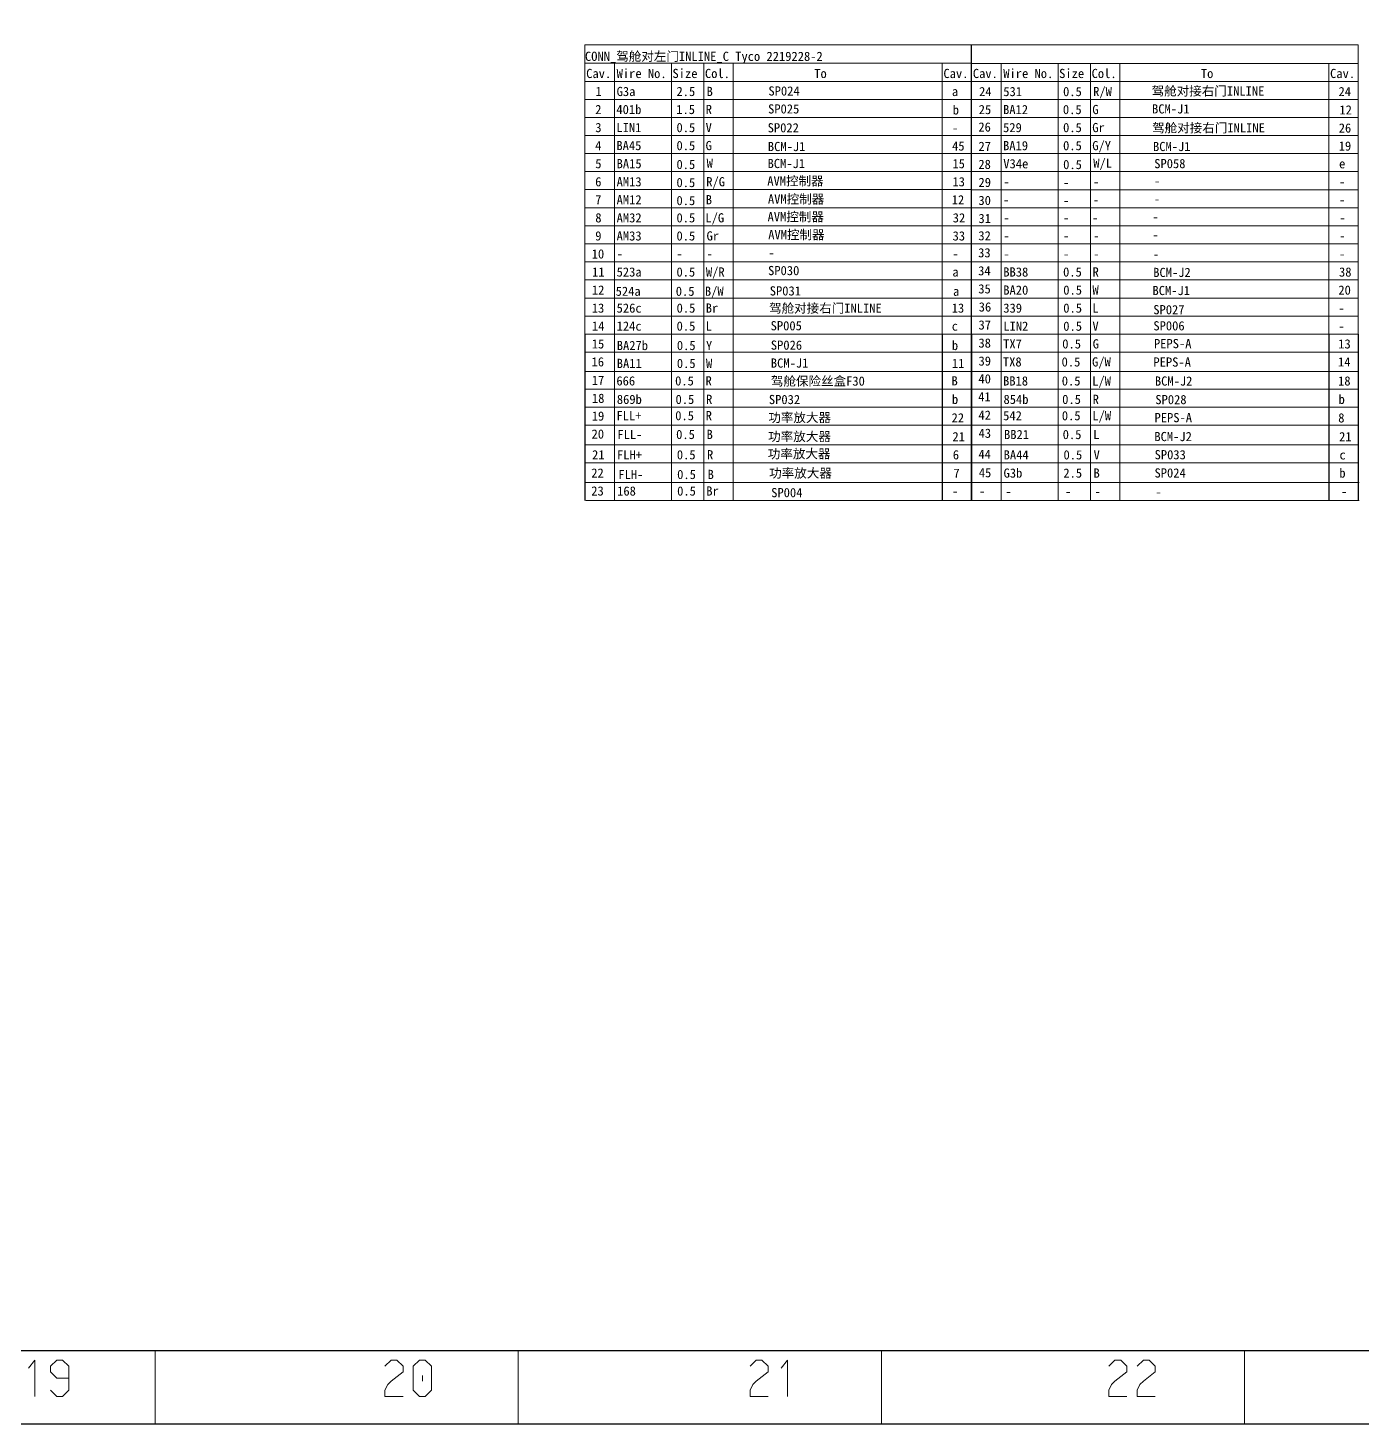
# Model space of a CAD drawing. Header units: millimetres. Extents: x 17 to 3784, y 12 to 1382.
# Drawn here: x 964.7 to 1148.4, y 12.2 to 204.5 of the extents above; entities that cross this region are included whole.
import ezdxf

# ---------------------------------------------------------------- set-up
doc = ezdxf.new("R2010")
doc.units = ezdxf.units.MM
doc.styles.add('FangSong_GB2312_Style', font='simfang.ttf')

msp = doc.modelspace()

# ---------------------------------------------------------------- linework, layer by layer
at = {"color": 0}
for p, q in [((1041.37, 162.28), (1041.37, 139.39)), ((1090.56, 162.32), (1090.56, 139.4)), ((1094.6, 162.31), (1094.6, 139.38)), ((1094.6, 162.27), (1094.6, 144.57)), ((1143.79, 162.31), (1143.79, 139.48)), ((1147.83, 162.31), (1147.83, 139.41))]:
    msp.add_line(p, q, dxfattribs=at)
for points in [[(18.14, 1381.34), (3479.85, 1381.34), (3479.85, 12.21), (18.14, 12.21)], [(43.28, 1371.36), (3469.6, 1371.36), (3469.6, 22.31), (43.28, 22.31)]]:
    msp.add_lwpolyline(points, close=True)
at = {"color": 0, "linetype": 'Continuous', "lineweight": 13}
for points in [[(1041.37, 202.15), (1094.6, 202.15)], [(1041.37, 202.15), (1041.37, 162.31)], [(1094.55, 202.12), (1094.55, 139.4)], [(1094.59, 202.14), (1147.83, 202.14)], [(1094.59, 202.13), (1094.59, 162.31)], [(1147.83, 202.14), (1147.83, 162.31)], [(1041.37, 199.6), (1094.6, 199.6)], [(1045.42, 199.6), (1045.42, 139.41)], [(1053.27, 199.6), (1053.27, 139.38)], [(1057.72, 199.6), (1057.72, 139.41)], [(1061.77, 199.6), (1061.77, 139.33)], [(1090.55, 199.6), (1090.55, 162.31)], [(1094.59, 199.59), (1147.83, 199.59)], [(1098.65, 199.59), (1098.65, 139.37)], [(1106.5, 199.59), (1106.5, 139.38)], [(1110.95, 199.59), (1110.95, 139.38)], [(1115, 199.59), (1115, 139.38)], [(1143.78, 199.59), (1143.78, 162.31)], [(1041.37, 197.11), (1094.6, 197.11)], [(1094.59, 197.11), (1147.83, 197.11)], [(1041.37, 194.63), (1094.6, 194.63)], [(1094.59, 194.62), (1147.83, 194.62)], [(1041.37, 192.14), (1094.6, 192.14)], [(1094.59, 192.14), (1147.83, 192.14)], [(1041.37, 189.65), (1094.6, 189.65)], [(1094.59, 189.65), (1147.83, 189.65)], [(1041.37, 187.17), (1094.6, 187.17)], [(1094.59, 187.16), (1147.83, 187.16)], [(1041.37, 184.68), (1094.6, 184.68)], [(1094.59, 184.68), (1147.83, 184.68)], [(1041.37, 182.2), (1094.6, 182.2)], [(1094.59, 182.19), (1147.83, 182.19)], [(1041.37, 179.71), (1094.6, 179.71)], [(1094.59, 179.71), (1147.83, 179.71)], [(1041.37, 177.23), (1094.6, 177.23)], [(1094.59, 177.22), (1147.83, 177.22)], [(1041.37, 174.74), (1094.6, 174.74)], [(1094.59, 174.74), (1147.83, 174.74)], [(1041.37, 172.26), (1094.6, 172.26)], [(1094.59, 172.25), (1147.83, 172.25)], [(1041.37, 169.77), (1094.6, 169.77)], [(1094.59, 169.77), (1147.83, 169.77)], [(1041.37, 167.28), (1094.6, 167.28)], [(1094.59, 167.28), (1147.83, 167.28)], [(1041.37, 164.8), (1094.6, 164.8)], [(1094.59, 164.79), (1147.83, 164.79)], [(1041.37, 162.31), (1094.6, 162.31)], [(1094.6, 162.31), (1147.83, 162.31)], [(1041.37, 159.84), (1094.61, 159.84)], [(1094.6, 159.83), (1147.84, 159.83)], [(1041.37, 157.18), (1094.61, 157.18)], [(1094.6, 157.18), (1147.84, 157.18)], [(1041.38, 154.74), (1094.62, 154.74)], [(1094.61, 154.74), (1147.85, 154.74)], [(1041.38, 152.26), (1094.62, 152.26)], [(1094.61, 152.25), (1147.85, 152.25)], [(1041.39, 149.78), (1094.62, 149.78)], [(1094.62, 149.78), (1147.85, 149.78)], [(1041.42, 147.08), (1094.66, 147.08)], [(1094.65, 147.07), (1147.89, 147.07)], [(1041.42, 144.59), (1094.66, 144.59)], [(1094.65, 144.59), (1147.89, 144.59)], [(1094.7, 144.57), (1147.93, 144.57)], [(1041.5, 141.87), (1094.74, 141.87)], [(1094.73, 141.86), (1147.97, 141.86)], [(1041.5, 139.38), (1094.74, 139.38)], [(1094.73, 139.38), (1147.97, 139.38)]]:
    msp.add_lwpolyline(points, dxfattribs=at)
at = {"color": 7, "linetype": 'Continuous', "lineweight": 13}
for points in [[(982.18, 12.34), (982.18, 22.33)], [(1032.18, 12.34), (1032.18, 22.33)], [(1082.18, 12.34), (1082.18, 22.33)], [(1132.18, 12.34), (1132.18, 22.33)], [(965.62, 21.03), (964.76, 19.93)], [(965.62, 16.03), (965.62, 21.03)], [(967.81, 20.17), (968.67, 21.03)], [(967.81, 19.39), (967.81, 20.17)], [(968.67, 18.53), (967.81, 19.39)], [(968.67, 21.03), (969.45, 21.03)], [(969.45, 21.03), (970.31, 20.17)], [(970.31, 20.17), (970.31, 16.88)], [(1013.84, 20.17), (1014.69, 21.03)], [(1014.69, 21.03), (1015.47, 21.03)], [(1016.34, 19.39), (1014.69, 18.13)], [(1015.47, 21.03), (1016.34, 20.17)], [(1016.34, 20.17), (1016.34, 19.39)], [(1018.6, 21.03), (1017.74, 20.17)], [(1017.74, 20.17), (1017.74, 16.88)], [(1019.38, 21.03), (1018.6, 21.03)], [(1020.24, 20.17), (1019.38, 21.03)], [(1020.24, 19.78), (1020.24, 20.17)], [(1020.24, 17.28), (1020.24, 19.78)], [(1064.1, 20.17), (1064.96, 21.03)], [(1064.96, 21.03), (1065.74, 21.03)], [(1066.6, 19.39), (1064.96, 18.13)], [(1065.74, 21.03), (1066.6, 20.17)], [(1066.6, 20.17), (1066.6, 19.39)], [(1069.26, 21.03), (1068.39, 19.93)], [(1069.26, 16.03), (1069.26, 21.03)], [(1113.49, 20.17), (1114.34, 21.03)], [(1114.34, 21.03), (1115.13, 21.03)], [(1115.99, 19.39), (1114.34, 18.13)], [(1115.13, 21.03), (1115.99, 20.17)], [(1115.99, 20.17), (1115.99, 19.39)], [(1117.39, 20.17), (1118.25, 21.03)], [(1118.25, 21.03), (1119.03, 21.03)], [(1119.89, 19.39), (1118.25, 18.13)], [(1119.03, 21.03), (1119.89, 20.17)], [(1119.89, 20.17), (1119.89, 19.39)], [(970.31, 18.53), (968.67, 18.53)], [(1014.22, 17.67), (1013.84, 16.88)], [(1014.69, 18.13), (1014.22, 17.67)], [(1018.99, 18.92), (1018.99, 18.13)], [(1064.49, 17.67), (1064.1, 16.88)], [(1064.96, 18.13), (1064.49, 17.67)], [(1113.88, 17.67), (1113.49, 16.88)], [(1114.34, 18.13), (1113.88, 17.67)], [(1117.78, 17.67), (1117.39, 16.88)], [(1118.25, 18.13), (1117.78, 17.67)], [(968.67, 16.03), (967.81, 16.88)], [(969.45, 16.03), (968.67, 16.03)], [(970.31, 16.88), (969.45, 16.03)], [(1013.84, 16.88), (1013.84, 16.03)], [(1013.84, 16.03), (1016.34, 16.03)], [(1017.74, 16.88), (1018.6, 16.03)], [(1018.6, 16.03), (1019.38, 16.03)], [(1019.38, 16.03), (1020.24, 16.88)], [(1020.24, 16.88), (1020.24, 17.28)], [(1064.1, 16.88), (1064.1, 16.03)], [(1064.1, 16.03), (1066.6, 16.03)], [(1113.49, 16.88), (1113.49, 16.03)], [(1113.49, 16.03), (1115.99, 16.03)], [(1117.39, 16.88), (1117.39, 16.03)], [(1117.39, 16.03), (1119.89, 16.03)]]:
    msp.add_lwpolyline(points, dxfattribs=at)

# ---------------------------------------------------------------- texts
at = {"color": 0, "linetype": 'Continuous', "style": 'FangSong_GB2312_Style'}
for s, height, p in [('CONN_驾舱对左门INLINE_C Tyco 2219228-2', 1.2655, (1041.37, 199.93)), ('Cav.', 1.265, (1041.54, 197.57)), ('Wire No.', 1.265, (1045.73, 197.57)), ('Size', 1.265, (1053.42, 197.57)), ('Col.', 1.265, (1057.89, 197.57)), ('To', 1.265, (1072.94, 197.57)), ('Cav.', 1.265, (1090.72, 197.57)), ('Cav.', 1.265, (1094.77, 197.57)), ('Wire No.', 1.265, (1098.96, 197.57)), ('Size', 1.265, (1106.65, 197.57)), ('Col.', 1.265, (1111.12, 197.57)), ('To', 1.265, (1126.16, 197.57)), ('Cav.', 1.265, (1143.95, 197.57)), ('1', 1.27, (1042.82, 195.09)), ('G3a', 1.265, (1045.73, 195.09)), ('2.5', 1.265, (1053.97, 195.09)), ('B', 1.27, (1058.11, 195.09)), ('SP024', 1.265, (1066.63, 195.16)), ('24', 1.265, (1095.63, 195.08)), ('531', 1.265, (1098.96, 195.08)), ('0.5', 1.265, (1107.19, 195.08)), ('R/W', 1.265, (1111.33, 195.08)), ('驾舱对接右门INLINE', 1.2655, (1119.38, 195.16)), ('24', 1.265, (1145.11, 195.08)), ('a', 1.27, (1091.88, 195.09)), ('2', 1.27, (1042.78, 192.6)), ('401b', 1.265, (1045.7, 192.61)), ('1.5', 1.265, (1053.94, 192.61)), ('R', 1.27, (1057.99, 192.61)), ('SP025', 1.265, (1066.58, 192.69)), ('b', 1.27, (1092, 192.55)), ('25', 1.265, (1095.58, 192.6)), ('BA12', 1.265, (1098.93, 192.6)), ('0.5', 1.265, (1107.17, 192.6)), ('BCM-J1', 1.265, (1119.44, 192.69)), ('12', 1.265, (1145.23, 192.55)), ('3', 1.27, (1042.79, 190.12)), ('LIN1', 1.265, (1045.7, 190.12)), ('0.5', 1.265, (1053.97, 190.12)), ('V', 1.27, (1057.98, 190.12)), ('SP022', 1.265, (1066.52, 190.09)), ('-', 1.27, (1091.91, 190.07)), ('26', 1.265, (1095.53, 190.2)), ('529', 1.265, (1098.93, 190.12)), ('0.5', 1.265, (1107.19, 190.12)), ('Gr', 1.265, (1111.21, 190.12)), ('驾舱对接右门INLINE', 1.2655, (1119.45, 190.08)), ('26', 1.265, (1145.14, 190.06)), ('4', 1.27, (1042.77, 187.63)), ('BA45', 1.265, (1045.7, 187.64)), ('0.5', 1.265, (1053.97, 187.64)), ('G', 1.27, (1057.98, 187.64)), ('BCM-J1', 1.265, (1066.55, 187.51)), ('45', 1.265, (1091.91, 187.58)), ('27', 1.265, (1095.55, 187.54)), ('BA19', 1.265, (1098.93, 187.63)), ('0.5', 1.265, (1107.19, 187.63)), ('G/Y', 1.265, (1111.21, 187.63)), ('BCM-J1', 1.265, (1119.57, 187.51)), ('19', 1.265, (1145.14, 187.58)), ('W/L', 1.265, (1111.35, 185.21)), ('5', 1.27, (1042.79, 185.15)), ('BA15', 1.265, (1045.73, 185.15)), ('0.5', 1.265, (1053.97, 185.04)), ('W', 1.27, (1058.12, 185.21)), ('BCM-J1', 1.265, (1066.51, 185.17)), ('15', 1.265, (1091.96, 185.15)), ('28', 1.265, (1095.53, 185.06)), ('V34e', 1.265, (1098.96, 185.14)), ('0.5', 1.265, (1107.2, 185.03)), ('SP058', 1.265, (1119.74, 185.16)), ('e', 1.27, (1145.18, 185.14)), ('6', 1.27, (1042.78, 182.66)), ('AM13', 1.265, (1045.73, 182.66)), ('0.5', 1.265, (1053.97, 182.55)), ('R/G', 1.265, (1058.07, 182.66)), ('AVM控制器', 1.265, (1066.47, 182.77)), ('13', 1.265, (1091.96, 182.66)), ('29', 1.265, (1095.55, 182.57)), ('-', 1.27, (1098.96, 182.66)), ('-', 1.27, (1107.2, 182.55)), ('-', 1.27, (1111.3, 182.66)), ('-', 1.27, (1119.7, 182.77)), ('-', 1.27, (1145.18, 182.66)), ('7', 1.27, (1042.78, 180.18)), ('AM12', 1.265, (1045.73, 180.18)), ('0.5', 1.265, (1053.97, 180.07)), ('B', 1.27, (1058, 180.18)), ('AVM控制器', 1.265, (1066.56, 180.28)), ('12', 1.265, (1091.86, 180.18)), ('30', 1.265, (1095.54, 180.09)), ('-', 1.27, (1098.94, 180.18)), ('-', 1.27, (1111.29, 180.18)), ('-', 1.27, (1119.69, 180.29)), ('-', 1.27, (1145.17, 180.18)), ('8', 1.27, (1042.79, 177.69)), ('AM32', 1.265, (1045.73, 177.69)), ('0.5', 1.265, (1053.97, 177.69)), ('L/G', 1.265, (1057.95, 177.69)), ('AVM控制器', 1.265, (1066.51, 177.84)), ('32', 1.265, (1092, 177.69)), ('31', 1.265, (1095.54, 177.6)), ('-', 1.27, (1107.18, 180.07)), ('-', 1.27, (1098.96, 177.69)), ('-', 1.27, (1107.19, 177.69)), ('-', 1.27, (1111.18, 177.69)), ('-', 1.27, (1119.48, 177.83)), ('-', 1.27, (1145.23, 177.69)), ('9', 1.27, (1042.78, 175.2)), ('AM33', 1.265, (1045.73, 175.2)), ('0.5', 1.265, (1053.97, 175.2)), ('Gr', 1.265, (1058.11, 175.2)), ('AVM控制器', 1.265, (1066.6, 175.37)), ('33', 1.265, (1091.98, 175.2)), ('32', 1.265, (1095.53, 175.22)), ('-', 1.27, (1098.96, 175.2)), ('-', 1.27, (1107.19, 175.2)), ('-', 1.27, (1111.34, 175.2)), ('-', 1.27, (1119.49, 175.35)), ('-', 1.27, (1145.2, 175.2)), ('10', 1.265, (1042.3, 172.72)), ('-', 1.27, (1045.73, 172.72)), ('-', 1.27, (1053.97, 172.72)), ('-', 1.27, (1058.11, 172.72)), ('-', 1.27, (1066.63, 172.87)), ('-', 1.27, (1091.95, 172.72)), ('33', 1.265, (1095.5, 172.88)), ('-', 1.27, (1098.96, 172.71)), ('-', 1.27, (1107.19, 172.71)), ('-', 1.27, (1111.34, 172.71)), ('-', 1.27, (1119.55, 172.7)), ('-', 1.27, (1145.18, 172.71)), ('11', 1.265, (1042.35, 170.23)), ('523a', 1.265, (1045.73, 170.23)), ('0.5', 1.265, (1053.97, 170.23)), ('W/R', 1.265, (1058.02, 170.23)), ('SP030', 1.265, (1066.58, 170.43)), ('a', 1.27, (1091.95, 170.23)), ('34', 1.265, (1095.5, 170.4)), ('BB38', 1.265, (1098.96, 170.23)), ('0.5', 1.265, (1107.19, 170.23)), ('R', 1.27, (1111.25, 170.23)), ('BCM-J2', 1.265, (1119.6, 170.17)), ('38', 1.265, (1145.18, 170.23)), ('12', 1.265, (1042.33, 167.75)), ('524a', 1.265, (1045.6, 167.58)), ('0.5', 1.265, (1053.87, 167.58)), ('B/W', 1.265, (1057.88, 167.58)), ('SP031', 1.265, (1066.81, 167.63)), ('a', 1.27, (1092.04, 167.58)), ('35', 1.265, (1095.52, 167.91)), ('BA20', 1.265, (1098.96, 167.74)), ('0.5', 1.265, (1107.22, 167.74)), ('W', 1.27, (1111.23, 167.74)), ('BCM-J1', 1.265, (1119.5, 167.68)), ('20', 1.265, (1145.09, 167.74)), ('13', 1.265, (1042.31, 165.26)), ('526c', 1.265, (1045.73, 165.26)), ('0.5', 1.265, (1053.99, 165.26)), ('Br', 1.265, (1058, 165.26)), ('驾舱对接右门INLINE', 1.2655, (1066.71, 165.25)), ('13', 1.265, (1091.86, 165.26)), ('36', 1.265, (1095.58, 165.42)), ('339', 1.265, (1098.96, 165.26)), ('0.5', 1.265, (1107.22, 165.26)), ('L', 1.27, (1111.23, 165.26)), ('SP027', 1.265, (1119.61, 165.04)), ('-', 1.27, (1145.09, 165.26)), ('14', 1.265, (1042.33, 162.78)), ('124c', 1.265, (1045.73, 162.78)), ('0.5', 1.265, (1053.99, 162.78)), ('L', 1.27, (1058, 162.78)), ('SP005', 1.265, (1066.93, 162.83)), ('c', 1.27, (1091.86, 162.78)), ('37', 1.265, (1095.55, 162.94)), ('LIN2', 1.265, (1098.96, 162.77)), ('0.5', 1.265, (1107.22, 162.77)), ('V', 1.27, (1111.23, 162.77)), ('SP006', 1.265, (1119.62, 162.82)), ('15', 1.265, (1042.31, 160.33)), ('38', 1.265, (1095.54, 160.45)), ('TX7', 1.265, (1098.94, 160.33)), ('0.5', 1.265, (1107.08, 160.33)), ('G', 1.27, (1111.27, 160.33)), ('PEPS-A', 1.265, (1119.7, 160.37)), ('13', 1.265, (1145.07, 160.33)), ('-', 1.27, (1145.09, 162.77)), ('BA27b', 1.265, (1045.75, 160.11)), ('0.5', 1.265, (1054.02, 160.11)), ('Y', 1.27, (1058.03, 160.11)), ('SP026', 1.265, (1066.96, 160.16)), ('b', 1.27, (1091.88, 160.11)), ('16', 1.265, (1042.28, 157.86)), ('BA11', 1.265, (1045.75, 157.64)), ('0.5', 1.265, (1054.02, 157.64)), ('W', 1.27, (1058.03, 157.64)), ('BCM-J1', 1.265, (1066.96, 157.69)), ('11', 1.265, (1091.88, 157.64)), ('39', 1.265, (1095.55, 157.97)), ('TX8', 1.265, (1098.91, 157.85)), ('0.5', 1.265, (1106.99, 157.85)), ('G/W', 1.265, (1111.18, 157.85)), ('PEPS-A', 1.265, (1119.63, 157.83)), ('14', 1.265, (1145.04, 157.85)), ('17', 1.265, (1042.31, 155.32)), ('666', 1.265, (1045.7, 155.24)), ('0.5', 1.265, (1053.78, 155.24)), ('R', 1.27, (1057.97, 155.24)), ('驾舱保险丝盒F30', 1.265, (1066.97, 155.21)), ('B', 1.27, (1091.83, 155.24)), ('40', 1.265, (1095.54, 155.52)), ('BB18', 1.265, (1098.93, 155.23)), ('0.5', 1.265, (1107.01, 155.23)), ('L/W', 1.265, (1111.2, 155.23)), ('BCM-J2', 1.265, (1119.83, 155.21)), ('18', 1.265, (1145.05, 155.23)), ('18', 1.265, (1042.33, 152.84)), ('869b', 1.265, (1045.76, 152.69)), ('0.5', 1.265, (1053.84, 152.69)), ('R', 1.27, (1058.04, 152.69)), ('SP032', 1.265, (1066.69, 152.67)), ('b', 1.27, (1091.89, 152.69)), ('41', 1.265, (1095.5, 153.05)), ('854b', 1.265, (1098.99, 152.69)), ('0.5', 1.265, (1107.07, 152.69)), ('R', 1.27, (1111.26, 152.69)), ('SP028', 1.265, (1119.89, 152.66)), ('b', 1.27, (1145.12, 152.69)), ('19', 1.265, (1042.31, 150.39)), ('FLL+', 1.265, (1045.71, 150.45)), ('0.5', 1.265, (1053.8, 150.45)), ('R', 1.27, (1057.99, 150.45)), ('功率放大器', 1.265, (1066.62, 150.19)), ('22', 1.265, (1091.84, 150.15)), ('42', 1.265, (1095.54, 150.52)), ('542', 1.265, (1098.94, 150.44)), ('0.5', 1.265, (1107.02, 150.44)), ('L/W', 1.265, (1111.22, 150.44)), ('PEPS-A', 1.265, (1119.78, 150.18)), ('8', 1.27, (1145.07, 150.14)), ('20', 1.265, (1042.28, 147.92)), ('FLL-', 1.265, (1045.83, 147.86)), ('0.5', 1.265, (1053.92, 147.86)), ('B', 1.27, (1058.11, 147.86)), ('功率放大器', 1.265, (1066.59, 147.58)), ('21', 1.265, (1091.96, 147.56)), ('43', 1.265, (1095.56, 148.03)), ('BB21', 1.265, (1099.06, 147.85)), ('0.5', 1.265, (1107.14, 147.85)), ('L', 1.27, (1111.34, 147.85)), ('BCM-J2', 1.265, (1119.76, 147.57)), ('21', 1.265, (1145.19, 147.56)), ('21', 1.265, (1042.35, 145.06)), ('FLH+', 1.265, (1045.78, 145.06)), ('0.5', 1.265, (1054.02, 145.06)), ('R', 1.27, (1058.17, 145.06)), ('功率放大器', 1.265, (1066.54, 145.2)), ('6', 1.27, (1092.01, 145.06)), ('44', 1.265, (1095.54, 145.14)), ('BA44', 1.265, (1099.01, 145.05)), ('0.5', 1.265, (1107.25, 145.05)), ('V', 1.27, (1111.39, 145.05)), ('SP033', 1.265, (1119.79, 145.07)), ('c', 1.27, (1145.24, 145.05)), ('22', 1.265, (1042.24, 142.55)), ('FLH-', 1.265, (1045.97, 142.35)), ('0.5', 1.265, (1054.06, 142.35)), ('B', 1.27, (1058.25, 142.35)), ('功率放大器', 1.265, (1066.73, 142.54)), ('7', 1.27, (1092.1, 142.52)), ('45', 1.265, (1095.59, 142.59)), ('G3b', 1.265, (1099, 142.54)), ('2.5', 1.265, (1107.23, 142.54)), ('B', 1.27, (1111.38, 142.54)), ('SP024', 1.265, (1119.78, 142.56)), ('b', 1.27, (1145.22, 142.54)), ('23', 1.265, (1042.24, 140.08)), ('168', 1.265, (1045.8, 140.07)), ('0.5', 1.265, (1054.06, 140.07)), ('Br', 1.265, (1058.07, 140.07)), ('SP004', 1.265, (1067.01, 139.85)), ('-', 1.27, (1091.92, 140.07)), ('-', 1.27, (1095.63, 140.07)), ('-', 1.27, (1099.24, 140.01)), ('-', 1.27, (1107.47, 140.01)), ('-', 1.27, (1111.52, 140.01)), ('-', 1.27, (1119.88, 139.94)), ('-', 1.27, (1145.46, 140.01))]:
    msp.add_text(s, height=height, dxfattribs=at).set_placement(p)
at = {"color": 1, "linetype": 'Continuous', "style": 'FangSong_GB2312_Style'}
msp.add_text('G', height=1.27, dxfattribs=at).set_placement((1111.22, 192.6))

doc.saveas('drawing.dxf')
